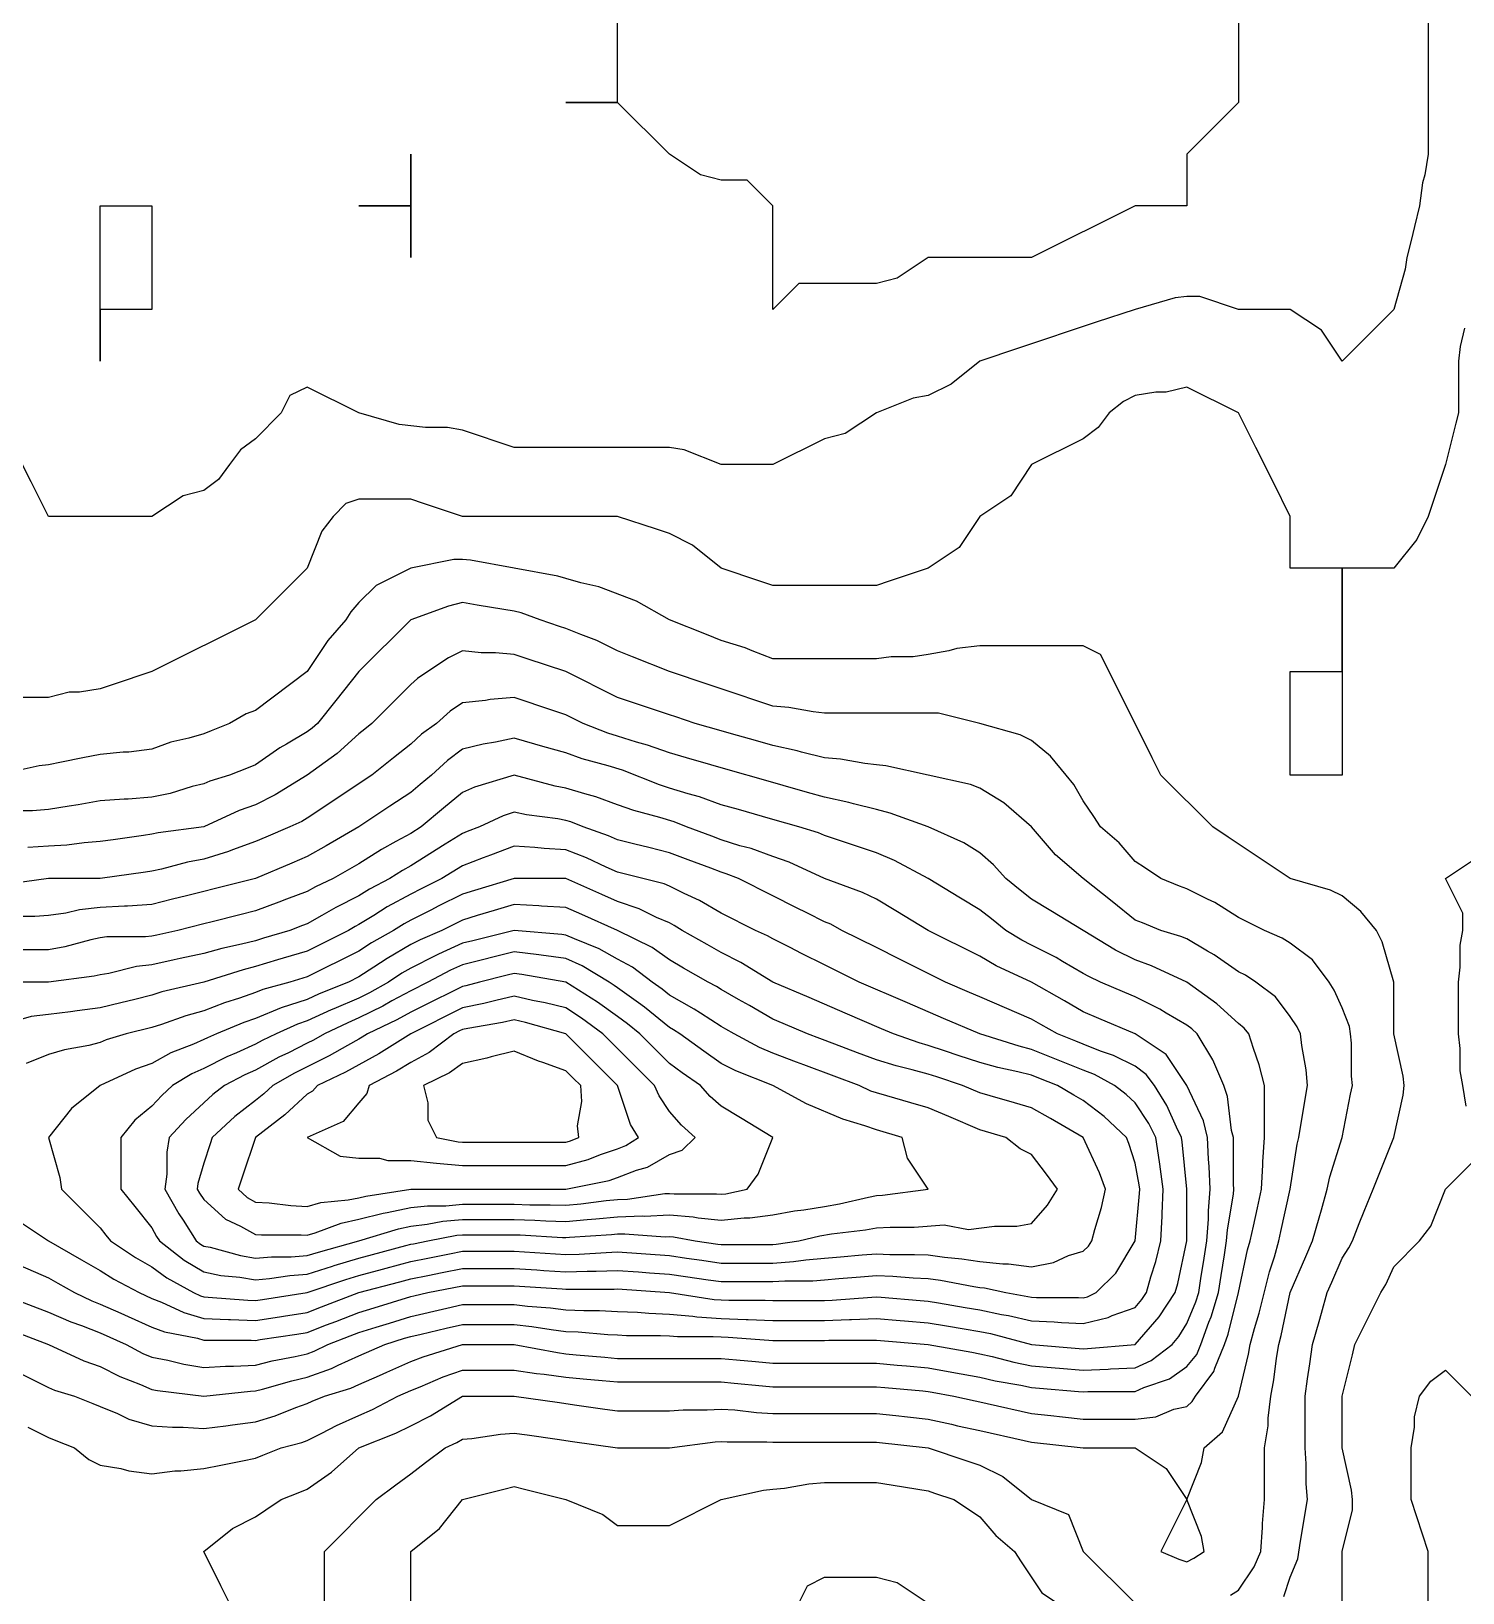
# Model space of a CAD drawing. Header units: inches. Extents: x 794995 to 811195, y 2485918 to 2508058.
# Drawn here: x 801855 to 802685, y 2499424 to 2500330 of the extents above; entities that cross this region are included whole.
import ezdxf

# ---------------------------------------------------------------- set-up
doc = ezdxf.new("R2010")
doc.units = ezdxf.units.IN
doc.header["$MEASUREMENT"] = 0
doc.layers.add('contour', color=7, linetype='Continuous')

msp = doc.modelspace()

# ---------------------------------------------------------------- linework, layer by layer
at = {"layer": 'contour'}
for points in [[(802665.16, 2500348.36), (802665.16, 2500258.36), (802663.16, 2500246.36), (802661.83, 2500241.7), (802660.16, 2500228.36), (802657.16, 2500216.36), (802655.16, 2500208.36), (802652.66, 2500198.36), (802651.83, 2500191.69), (802645.16, 2500168.36), (802615.16, 2500138.36), (802603.16, 2500156.36), (802585.16, 2500168.36), (802555.16, 2500168.36), (802532.66, 2500175.86), (802525.16, 2500175.86), (802518.49, 2500175.03), (802495.16, 2500168.36), (802472.66, 2500160.86), (802465.16, 2500158.36), (802435.16, 2500148.36), (802427.66, 2500145.86), (802405.16, 2500138.36), (802388.49, 2500125.03), (802375.16, 2500118.36), (802366.59, 2500116.93), (802345.16, 2500108.36), (802327.16, 2500096.36), (802315.16, 2500093.36), (802285.16, 2500078.36), (802255.16, 2500078.36), (802233.73, 2500086.93), (802225.16, 2500088.36), (802135.16, 2500088.36), (802105.16, 2500098.36), (802096.59, 2500099.79), (802083.73, 2500099.79), (802068.49, 2500101.69), (802045.16, 2500108.36), (802015.16, 2500123.36), (802005.16, 2500118.36), (802000.16, 2500108.36), (801985.16, 2500093.36), (801976.59, 2500086.93), (801970.16, 2500078.36), (801963.73, 2500069.79), (801955.16, 2500063.36), (801943.16, 2500060.36), (801925.16, 2500048.36), (801865.16, 2500048.36), (801855.16, 2500068.36), (801845.16, 2500088.36)], [(802555.16, 2500348.36), (802555.16, 2500288.36), (802525.16, 2500258.36), (802525.16, 2500228.36), (802495.16, 2500228.36), (802435.16, 2500198.36), (802375.16, 2500198.36), (802357.16, 2500186.36), (802345.16, 2500183.36), (802300.16, 2500183.36), (802285.16, 2500168.36), (802285.16, 2500228.36), (802270.16, 2500243.36), (802255.16, 2500243.36), (802243.16, 2500246.36), (802225.16, 2500258.36), (802195.16, 2500288.36), (802165.16, 2500288.36), (802195.16, 2500288.36), (802195.16, 2500348.36)], [(802686.07, 2500157.45), (802683.73, 2500146.93), (802682.66, 2500138.36), (802682.66, 2500108.36), (802681.16, 2500102.36), (802675.16, 2500078.36), (802667.66, 2500055.86), (802665.16, 2500048.36), (802658.49, 2500035.03), (802645.16, 2500018.36), (802615.16, 2500018.36), (802615.16, 2499988.36), (802615.16, 2499898.36), (802585.16, 2499898.36), (802585.16, 2499958.36), (802615.16, 2499958.36), (802615.16, 2500018.36), (802585.16, 2500018.36), (802585.16, 2500048.36), (802575.16, 2500068.36), (802565.16, 2500088.36), (802555.16, 2500108.36), (802525.16, 2500123.36), (802513.16, 2500120.36), (802507.16, 2500120.36), (802495.16, 2500118.36), (802488.49, 2500115.03), (802480.16, 2500108.36), (802473.73, 2500099.79), (802465.16, 2500093.36), (802435.16, 2500078.36), (802423.16, 2500060.36), (802405.16, 2500048.36), (802393.16, 2500030.36), (802375.16, 2500018.36), (802352.66, 2500010.86), (802345.16, 2500008.36), (802285.16, 2500008.36), (802277.66, 2500010.86), (802255.16, 2500018.36), (802238.49, 2500031.7), (802225.16, 2500038.36), (802217.66, 2500040.86), (802195.16, 2500048.36), (802105.16, 2500048.36), (802082.66, 2500055.86), (802075.16, 2500058.36), (802045.16, 2500058.36), (802037.66, 2500055.86), (802030.16, 2500048.36), (802023.73, 2500039.79), (802015.16, 2500018.36), (801985.16, 2499988.36), (801925.16, 2499958.36), (801902.66, 2499950.86), (801895.16, 2499948.36), (801883.16, 2499946.36), (801877.16, 2499946.36), (801865.16, 2499943.36), (801805.16, 2499943.36)], [(802581.41, 2499422.11), (802585.16, 2499433.36), (802589.45, 2499444.08), (802591.16, 2499454.36), (802595.16, 2499478.36), (802594.39, 2499487.59), (802594.39, 2499499.13), (802593.73, 2499508.36), (802593.73, 2499538.36), (802595.16, 2499548.36), (802596.41, 2499557.11), (802598.02, 2499568.36), (802601.83, 2499581.7), (802603.16, 2499586.36), (802606.59, 2499598.36), (802609.16, 2499604.36), (802615.16, 2499618.36), (802619.16, 2499624.36), (802621.16, 2499628.36), (802625.16, 2499638.36), (802628.02, 2499645.5), (802633.16, 2499658.36), (802636.59, 2499666.93), (802645.16, 2499688.36), (802650.61, 2499712.91), (802651.16, 2499718.36), (802650.61, 2499723.82), (802645.16, 2499748.36), (802645.16, 2499778.36), (802638.49, 2499801.69), (802635.16, 2499808.36), (802626.07, 2499819.27), (802615.16, 2499828.36), (802608.49, 2499831.69), (802585.16, 2499838.36), (802567.16, 2499850.36), (802549.16, 2499862.36), (802540.16, 2499868.36), (802510.16, 2499898.36), (802505.16, 2499908.36), (802485.16, 2499948.36), (802475.16, 2499968.36), (802465.16, 2499973.36), (802405.16, 2499973.36), (802391.83, 2499971.7), (802387.16, 2499970.36), (802375.16, 2499968.36), (802366.59, 2499966.93), (802353.73, 2499966.93), (802345.16, 2499965.86), (802285.16, 2499965.86), (802273.16, 2499970.36), (802269.01, 2499972.21), (802255.16, 2499976.36), (802246.59, 2499979.79), (802225.16, 2499988.36), (802206.07, 2499999.27), (802184.25, 2500007.45), (802173.73, 2500009.79), (802165.16, 2500012.36), (802160.54, 2500013.75), (802109.77, 2500022.98), (802105.16, 2500023.36), (802100.16, 2500023.36), (802075.16, 2500018.36), (802055.16, 2500008.36), (802045.16, 2499998.36), (802040.54, 2499992.98), (802037.66, 2499988.36), (802027.16, 2499976.36), (802015.16, 2499958.36), (801985.16, 2499935.86), (801979.7, 2499933.82), (801970.16, 2499928.36), (801959.45, 2499924.08), (801955.16, 2499922.36), (801946.59, 2499919.79), (801936.07, 2499917.45), (801925.16, 2499913.36), (801911.83, 2499911.7), (801908.49, 2499911.7), (801895.16, 2499910.36), (801885.16, 2499908.36), (801872.66, 2499905.86), (801865.16, 2499904.36), (801859.7, 2499903.82), (801835.16, 2499898.36)], [(802550.54, 2499422.98), (802555.16, 2499425.86), (802564.16, 2499439.36), (802568.02, 2499448.36), (802569.01, 2499462.21), (802569.01, 2499464.51), (802570.16, 2499478.36), (802570.16, 2499508.36), (802572.3, 2499521.22), (802572.3, 2499525.5), (802573.91, 2499538.36), (802575.69, 2499547.84), (802577.16, 2499560.36), (802578.49, 2499568.36), (802579.94, 2499573.58), (802585.16, 2499598.36), (802594.16, 2499619.36), (802598.02, 2499628.36), (802601.83, 2499641.7), (802603.16, 2499646.36), (802606.59, 2499658.36), (802608.1, 2499665.42), (802615.16, 2499688.36), (802620.16, 2499713.36), (802621.16, 2499718.36), (802620.61, 2499723.82), (802620.61, 2499742.91), (802620.16, 2499748.36), (802619.45, 2499752.65), (802615.16, 2499763.36), (802610.54, 2499773.75), (802607.66, 2499778.36), (802598.02, 2499791.22), (802585.16, 2499800.86), (802580.54, 2499803.75), (802570.16, 2499808.36), (802555.16, 2499815.86), (802541.31, 2499824.51), (802537.16, 2499826.36), (802525.16, 2499832.36), (802520.87, 2499834.08), (802510.16, 2499838.36), (802501.16, 2499844.36), (802495.16, 2499848.36), (802485.93, 2499859.13), (802475.16, 2499868.36), (802471.16, 2499874.36), (802465.16, 2499883.36), (802459.7, 2499892.91), (802455.16, 2499898.36), (802446.07, 2499909.27), (802435.16, 2499918.36), (802428.49, 2499921.69), (802405.16, 2499928.36), (802381.16, 2499934.36), (802315.16, 2499934.36), (802308.49, 2499935.03), (802294.39, 2499937.59), (802285.16, 2499938.36), (802255.16, 2499948.36), (802247.66, 2499950.86), (802225.16, 2499958.36), (802203.73, 2499966.93), (802195.16, 2499970.36), (802183.16, 2499976.36), (802173.73, 2499979.79), (802165.16, 2499983.36), (802161.41, 2499984.61), (802150.16, 2499988.36), (802139.16, 2499992.36), (802135.16, 2499993.36), (802129.16, 2499994.36), (802113.73, 2499996.93), (802105.16, 2499998.36), (802097.16, 2499996.36), (802075.16, 2499988.36), (802045.16, 2499958.36), (802031.83, 2499941.7), (802021.16, 2499928.36), (802018.02, 2499925.5), (802015.16, 2499923.36), (802003.16, 2499916.36), (801999.28, 2499914.24), (801985.16, 2499904.36), (801980.87, 2499902.65), (801970.16, 2499898.36), (801958.69, 2499894.83), (801955.16, 2499893.36), (801948.49, 2499891.69), (801935.75, 2499887.77), (801925.16, 2499885.5), (801911.31, 2499884.51), (801909.01, 2499884.51), (801895.16, 2499883.36), (801882.3, 2499881.22), (801877.16, 2499880.36), (801865.16, 2499878.36), (801855.93, 2499877.59), (801844.39, 2499877.59)], [(801970.16, 2499418.36), (801965.16, 2499428.36), (801955.16, 2499448.36), (801971.83, 2499461.7), (801985.16, 2499468.36), (801991.16, 2499472.36), (802000.16, 2499478.36), (802010.87, 2499482.65), (802015.16, 2499484.36), (802029.28, 2499494.24), (802045.16, 2499508.36), (802066.59, 2499516.93), (802075.16, 2499521.22), (802086.59, 2499526.93), (802105.16, 2499538.36), (802135.16, 2499538.36), (802161.41, 2499534.61), (802170.16, 2499533.36), (802187.66, 2499530.86), (802195.16, 2499529.79), (802225.16, 2499529.79), (802233.16, 2499530.36), (802247.16, 2499530.36), (802255.16, 2499530.86), (802263.16, 2499530.36), (802275.69, 2499528.89), (802285.16, 2499528.36), (802345.16, 2499528.36), (802356.41, 2499527.11), (802363.16, 2499526.36), (802375.16, 2499525.03), (802388.79, 2499522), (802392.3, 2499521.22), (802405.16, 2499518.36), (802430.87, 2499512.65), (802435.16, 2499511.69), (802465.16, 2499508.36), (802495.16, 2499508.36), (802513.16, 2499496.36), (802525.16, 2499478.36), (802533.73, 2499499.79), (802535.16, 2499508.36), (802545.93, 2499517.59), (802555.16, 2499538.36), (802560.87, 2499562.65), (802561.83, 2499568.36), (802564.39, 2499577.59), (802567.16, 2499586.36), (802573.16, 2499610.36), (802575.93, 2499619.13), (802578.49, 2499628.36), (802579.7, 2499633.82), (802585.16, 2499658.36), (802589.16, 2499684.36), (802590.16, 2499688.36), (802591.16, 2499694.36), (802595.16, 2499718.36), (802594.39, 2499727.59), (802591.83, 2499741.69), (802591.16, 2499748.36), (802589.16, 2499752.36), (802585.16, 2499758.36), (802576.59, 2499769.79), (802565.16, 2499778.36), (802559.16, 2499782.36), (802555.16, 2499784.36), (802541.04, 2499794.24), (802537.16, 2499796.36), (802525.16, 2499803.36), (802521.63, 2499804.83), (802510.16, 2499808.36), (802499.45, 2499812.65), (802495.16, 2499814.36), (802481.83, 2499825.03), (802465.16, 2499838.36), (802449.01, 2499852.21), (802435.16, 2499868.36), (802419.01, 2499882.21), (802405.16, 2499890.86), (802399.7, 2499892.91), (802350.61, 2499903.82), (802345.16, 2499904.36), (802338.49, 2499905.03), (802324.39, 2499907.59), (802315.16, 2499908.36), (802301.83, 2499911.7), (802299.28, 2499912.48), (802285.16, 2499915.5), (802275.16, 2499918.36), (802261.16, 2499922.36), (802255.16, 2499924.08), (802240.16, 2499928.36), (802228.91, 2499932.11), (802225.16, 2499933.36), (802217.66, 2499935.86), (802195.16, 2499943.36), (802165.16, 2499958.36), (802142.66, 2499965.86), (802135.16, 2499968.36), (802124.25, 2499969.27), (802116.07, 2499969.27), (802105.16, 2499970.36), (802097.16, 2499966.36), (802085.16, 2499958.36), (802079.16, 2499954.36), (802075.16, 2499950.86), (802052.66, 2499928.36), (802048.49, 2499925.03), (802045.16, 2499922.36), (802032.53, 2499910.99), (802015.16, 2499898.36), (801996.59, 2499886.93), (801985.16, 2499881.22), (801975.69, 2499877.84), (801955.16, 2499868.36), (801928.69, 2499864.83), (801925.16, 2499864.08), (801920.16, 2499863.36), (801902.66, 2499860.86), (801895.16, 2499859.79), (801885.93, 2499859.13), (801875.75, 2499857.77), (801865.16, 2499857.11), (801853.16, 2499856.36)], [(801853.16, 2499520.36), (801865.16, 2499514.36), (801869.45, 2499512.65), (801880.16, 2499508.36), (801888.49, 2499501.69), (801895.16, 2499498.36), (801907.16, 2499496.36), (801911.83, 2499495.03), (801925.16, 2499493.36), (801938.49, 2499495.03), (801941.83, 2499495.03), (801955.16, 2499496.36), (801965.16, 2499498.36), (801977.66, 2499500.86), (801985.16, 2499502.36), (801989.45, 2499504.08), (802000.16, 2499508.36), (802012, 2499511.52), (802015.16, 2499512.65), (802023.73, 2499516.93), (802032.12, 2499521.4), (802045.16, 2499527.11), (802052.98, 2499530.54), (802067.66, 2499538.36), (802075.16, 2499541.69), (802080.61, 2499543.82), (802094.05, 2499549.47), (802105.16, 2499553.36), (802135.16, 2499553.36), (802148.2, 2499551.4), (802152.53, 2499550.99), (802165.16, 2499549.27), (802175.16, 2499548.36), (802186.16, 2499547.36), (802195.16, 2499546.54), (802255.16, 2499546.54), (802262.66, 2499545.86), (802279.16, 2499544.36), (802285.16, 2499543.82), (802345.16, 2499543.82), (802350.16, 2499543.36), (802372.16, 2499541.36), (802375.16, 2499541.09), (802377.47, 2499540.67), (802390.16, 2499538.36), (802402.43, 2499535.63), (802405.16, 2499535.03), (802409.45, 2499534.08), (802435.16, 2499528.36), (802446.41, 2499527.11), (802453.16, 2499526.36), (802465.16, 2499525.03), (802495.16, 2499525.03), (802507.16, 2499526.36), (802517.66, 2499530.86), (802525.16, 2499532.36), (802528.32, 2499535.2), (802530.16, 2499538.36), (802540.87, 2499552.65), (802541.31, 2499554.51), (802546.98, 2499568.36), (802549.16, 2499574.36), (802555.16, 2499598.36), (802560.38, 2499623.14), (802561.83, 2499628.36), (802563.73, 2499636.93), (802566.07, 2499647.45), (802568.49, 2499658.36), (802569.28, 2499672.48), (802569.28, 2499674.24), (802570.16, 2499688.36), (802570.16, 2499718.36), (802567.16, 2499730.36), (802563.73, 2499739.79), (802561.16, 2499748.36), (802558.49, 2499751.69), (802555.16, 2499754.36), (802542.53, 2499765.73), (802525.16, 2499778.36), (802504.63, 2499787.84), (802495.16, 2499791.22), (802483.73, 2499796.93), (802465.16, 2499808.36), (802446.41, 2499819.61), (802435.16, 2499826.36), (802428.49, 2499831.69), (802420.16, 2499838.36), (802413.16, 2499846.36), (802405.16, 2499853.36), (802395.93, 2499859.13), (802375.16, 2499868.36), (802353.16, 2499876.36), (802345.16, 2499878.36), (802331.83, 2499881.7), (802329.28, 2499882.48), (802315.16, 2499885.5), (802305.16, 2499888.36), (802291.16, 2499892.36), (802285.16, 2499894.08), (802255.16, 2499902.65), (802249.16, 2499904.36), (802235.16, 2499908.36), (802225.16, 2499911.22), (802212.53, 2499915.73), (802206.07, 2499917.45), (802195.16, 2499920.86), (802189.44, 2499922.65), (802175.16, 2499928.36), (802165.16, 2499933.36), (802157.66, 2499935.86), (802135.16, 2499943.36), (802121.31, 2499942.21), (802118.49, 2499941.7), (802105.16, 2499940.36), (802098.1, 2499935.42), (802090.16, 2499928.36), (802081.47, 2499922.05), (802075.16, 2499916.36), (802065.16, 2499908.36), (802052.66, 2499898.36), (802048.16, 2499895.36), (802045.16, 2499893.36), (802015.16, 2499873.36), (802012, 2499871.52), (802005.16, 2499868.36), (801991.16, 2499862.36), (801985.16, 2499859.79), (801971.83, 2499855.03), (801969.44, 2499854.08), (801955.16, 2499849.61), (801945.69, 2499847.84), (801930.61, 2499843.82), (801925.16, 2499842.65), (801921.41, 2499842.11), (801895.16, 2499838.36), (801865.16, 2499838.36), (801838.69, 2499834.83)], [(801848.49, 2499551.7), (801855.16, 2499548.36), (801865.16, 2499543.36), (801868.69, 2499541.89), (801880.16, 2499538.36), (801890.87, 2499534.08), (801895.16, 2499532.36), (801905.16, 2499528.36), (801911.83, 2499525.03), (801925.16, 2499521.22), (801937.16, 2499520.36), (801943.16, 2499520.36), (801955.16, 2499519.61), (801968.02, 2499521.22), (801971.83, 2499521.7), (801985.16, 2499523.36), (801996.59, 2499526.93), (802008.49, 2499531.69), (802015.16, 2499534.08), (802018.02, 2499535.5), (802025.16, 2499538.36), (802040.54, 2499542.98), (802045.16, 2499545.03), (802057.16, 2499550.36), (802061.31, 2499552.21), (802075.16, 2499558.36), (802082.36, 2499561.16), (802105.16, 2499568.36), (802135.16, 2499568.36), (802160.36, 2499563.56), (802165.16, 2499562.91), (802171.16, 2499562.36), (802187.66, 2499560.86), (802195.16, 2499560.18), (802255.16, 2499560.18), (802264.16, 2499559.36), (802275.16, 2499558.36), (802285.16, 2499557.45), (802345.16, 2499557.45), (802357.16, 2499556.36), (802362.66, 2499555.86), (802375.16, 2499554.72), (802389.01, 2499552.21), (802405.16, 2499549.27), (802414.05, 2499547.25), (802428.84, 2499544.68), (802435.16, 2499543.36), (802439.77, 2499542.98), (802462.43, 2499541.09), (802465.16, 2499540.86), (802467.77, 2499540.97), (802492.55, 2499540.97), (802495.16, 2499541.09), (802500.16, 2499543.36), (802515.16, 2499548.36), (802525.16, 2499555.5), (802530.97, 2499562.56), (802533.34, 2499568.36), (802538.02, 2499581.22), (802539.28, 2499584.24), (802543.62, 2499598.36), (802545.16, 2499608.36), (802546.98, 2499620.18), (802548.24, 2499628.36), (802548.73, 2499634.79), (802552.16, 2499655.36), (802552.43, 2499658.36), (802552.3, 2499661.22), (802552.3, 2499685.5), (802552.16, 2499688.36), (802551.16, 2499692.36), (802548.84, 2499712.05), (802546.59, 2499718.36), (802540.16, 2499733.36), (802531.16, 2499748.36), (802528.02, 2499751.22), (802525.16, 2499753.36), (802513.16, 2499760.36), (802509.44, 2499762.65), (802495.16, 2499769.79), (802489.16, 2499772.36), (802475.16, 2499778.36), (802468.32, 2499781.52), (802465.16, 2499783.36), (802453.16, 2499790.36), (802449.44, 2499792.65), (802435.16, 2499799.79), (802429.44, 2499802.65), (802420.16, 2499808.36), (802411.83, 2499815.03), (802405.16, 2499820.36), (802393.91, 2499827.11), (802375.16, 2499838.36), (802355.75, 2499848.95), (802345.16, 2499853.36), (802322.66, 2499860.86), (802315.16, 2499863.36), (802311.63, 2499864.83), (802300.16, 2499868.36), (802285.16, 2499872.65), (802279.16, 2499874.36), (802265.16, 2499878.36), (802255.16, 2499881.22), (802242.53, 2499885.73), (802236.07, 2499887.45), (802225.16, 2499890.86), (802219.44, 2499892.65), (802198.02, 2499901.22), (802189.7, 2499903.82), (802174.63, 2499907.84), (802165.16, 2499911.22), (802151.83, 2499915.03), (802147.16, 2499916.36), (802135.16, 2499919.79), (802124.25, 2499917.45), (802117.16, 2499916.36), (802105.16, 2499913.36), (802096.59, 2499906.93), (802087.16, 2499898.36), (802080.61, 2499892.91), (802075.16, 2499888.36), (802063.16, 2499880.36), (802045.16, 2499868.36), (802026.07, 2499857.45), (802015.16, 2499851.22), (802006.16, 2499847.36), (801985.16, 2499838.36), (801961.16, 2499832.36), (801955.16, 2499830.86), (801945.16, 2499828.36), (801937.16, 2499826.36), (801925.16, 2499823.36), (801911.04, 2499822.48), (801909.28, 2499822.48), (801895.16, 2499821.7), (801883.16, 2499820.36), (801875.16, 2499818.36), (801865.16, 2499816.93), (801857.16, 2499816.36), (801843.16, 2499816.36)], [(801835.16, 2499579.61), (801865.16, 2499568.36), (801885.69, 2499558.89), (801895.16, 2499555.5), (801906.59, 2499549.79), (801918.49, 2499545.03), (801925.16, 2499542.11), (801928.32, 2499541.52), (801955.16, 2499538.36), (801982.3, 2499541.22), (801985.16, 2499541.36), (801989.16, 2499542.36), (802006.27, 2499547.25), (802015.16, 2499549.27), (802029.16, 2499554.36), (802033.16, 2499556.36), (802045.16, 2499561.69), (802060.16, 2499568.36), (802071.63, 2499571.89), (802075.16, 2499572.98), (802081.16, 2499574.36), (802095.78, 2499577.74), (802105.16, 2499579.9), (802135.16, 2499579.9), (802145.5, 2499578.71), (802156.59, 2499576.93), (802165.16, 2499575.86), (802172.36, 2499575.56), (802189.44, 2499574.08), (802195.16, 2499573.82), (802200.38, 2499573.58), (802219.94, 2499573.58), (802225.16, 2499573.36), (802229.77, 2499572.98), (802250.54, 2499572.98), (802255.16, 2499572.65), (802259.3, 2499572.5), (802282.76, 2499570.76), (802285.16, 2499570.67), (802315.16, 2499570.67), (802317.56, 2499570.76), (802342.76, 2499570.76), (802345.16, 2499570.86), (802375.16, 2499568.36), (802400.54, 2499563.75), (802405.16, 2499562.91), (802412.22, 2499561.3), (802424.81, 2499558.02), (802435.16, 2499555.86), (802448.79, 2499554.72), (802451.31, 2499554.51), (802465.16, 2499553.36), (802479.56, 2499553.96), (802480.87, 2499554.08), (802495.16, 2499554.72), (802504.53, 2499558.99), (802516.59, 2499568.36), (802520.54, 2499572.98), (802525.16, 2499580.36), (802530.45, 2499593.07), (802532.08, 2499598.36), (802533.34, 2499606.54), (802535.16, 2499618.36), (802536.7, 2499628.36), (802537.66, 2499640.86), (802537.66, 2499645.86), (802538.79, 2499658.36), (802538.2, 2499671.4), (802537.79, 2499675.73), (802537.16, 2499688.36), (802534.76, 2499697.96), (802525.16, 2499718.36), (802513.16, 2499736.36), (802495.16, 2499748.36), (802474.16, 2499757.36), (802465.16, 2499761.22), (802454.25, 2499767.45), (802435.16, 2499778.36), (802414.63, 2499787.84), (802405.16, 2499793.36), (802375.16, 2499808.36), (802356.41, 2499819.61), (802345.16, 2499826.36), (802337.16, 2499830.36), (802315.16, 2499838.36), (802294.63, 2499847.84), (802285.16, 2499851.22), (802272.53, 2499855.73), (802266.07, 2499857.45), (802255.16, 2499860.86), (802249.7, 2499862.91), (802235.16, 2499868.36), (802228.02, 2499871.22), (802219.7, 2499873.82), (802204.63, 2499877.84), (802195.16, 2499881.22), (802182.53, 2499885.73), (802176.07, 2499887.45), (802165.16, 2499890.86), (802158.84, 2499892.05), (802135.16, 2499898.36), (802112.22, 2499891.3), (802105.16, 2499888.36), (802094.25, 2499879.27), (802081.16, 2499868.36), (802075.16, 2499864.61), (802066.59, 2499859.79), (802058.2, 2499855.32), (802045.16, 2499846.93), (802039.7, 2499843.82), (802030.16, 2499838.36), (802019.96, 2499833.56), (802015.16, 2499830.86), (802003.16, 2499826.36), (801998.79, 2499824.72), (801985.16, 2499819.61), (801976.16, 2499817.36), (801960.16, 2499813.36), (801955.16, 2499812.11), (801940.16, 2499808.36), (801927.89, 2499805.63), (801925.16, 2499805.03), (801921.41, 2499804.61), (801898.91, 2499804.61), (801895.16, 2499804.08), (801889.7, 2499802.91), (801874.63, 2499798.89), (801865.16, 2499797.11), (801805.16, 2499797.11)], [(801835.16, 2499598.36), (801865.16, 2499587.11), (801878.2, 2499581.4), (801884.25, 2499579.27), (801895.16, 2499575.03), (801910.16, 2499568.36), (801919.94, 2499563.14), (801925.16, 2499560.86), (801934.39, 2499559.13), (801943.73, 2499556.93), (801955.16, 2499555.03), (801967.79, 2499555.73), (801972.53, 2499555.73), (801985.16, 2499556.36), (801994.76, 2499558.76), (802008.1, 2499561.3), (802015.16, 2499562.91), (802019.16, 2499564.36), (802027.16, 2499568.36), (802040.16, 2499573.36), (802045.16, 2499575.28), (802055.16, 2499578.36), (802062.81, 2499580.71), (802075.16, 2499584.51), (802096.16, 2499589.36), (802105.16, 2499591.44), (802135.16, 2499591.44), (802142.98, 2499590.54), (802156.27, 2499589.47), (802165.16, 2499588.36), (802175.59, 2499587.93), (802184.72, 2499587.93), (802195.16, 2499587.45), (802206.59, 2499586.93), (802213.16, 2499586.36), (802225.16, 2499585.86), (802238.79, 2499584.72), (802241.16, 2499584.36), (802255.16, 2499583.36), (802269.64, 2499582.84), (802270.76, 2499582.76), (802285.16, 2499582.21), (802315.16, 2499582.21), (802329.56, 2499582.76), (802330.76, 2499582.76), (802345.16, 2499583.36), (802359.01, 2499582.21), (802361.52, 2499582), (802375.16, 2499580.86), (802385.87, 2499579.08), (802396.16, 2499577.36), (802405.16, 2499575.86), (802411.37, 2499574.57), (802435.16, 2499568.36), (802465.16, 2499565.86), (802467.56, 2499565.96), (802495.16, 2499568.36), (802509.16, 2499584.36), (802518.49, 2499598.36), (802519.94, 2499603.58), (802525.16, 2499628.36), (802525.16, 2499658.36), (802522.55, 2499685.75), (802522.16, 2499688.36), (802519.16, 2499694.36), (802513.62, 2499706.82), (802506.41, 2499718.36), (802501.59, 2499724.79), (802495.16, 2499729.61), (802482.66, 2499735.86), (802475.16, 2499738.36), (802465.16, 2499742.36), (802460.87, 2499744.08), (802450.16, 2499748.36), (802440.61, 2499753.82), (802435.16, 2499756.93), (802405.16, 2499769.79), (802399.16, 2499772.36), (802385.16, 2499778.36), (802375.16, 2499783.36), (802365.16, 2499788.36), (802358.49, 2499791.7), (802345.16, 2499798.36), (802325.16, 2499808.36), (802318.69, 2499811.89), (802315.16, 2499813.36), (802305.16, 2499818.36), (802298.49, 2499821.7), (802285.16, 2499828.36), (802265.16, 2499838.36), (802258.02, 2499841.22), (802255.16, 2499842.11), (802249.16, 2499844.36), (802236.07, 2499849.27), (802225.16, 2499853.36), (802213.16, 2499856.36), (802205.16, 2499858.36), (802195.16, 2499860.86), (802189.94, 2499863.14), (802175.16, 2499868.36), (802168.02, 2499871.22), (802165.16, 2499872.11), (802160.54, 2499872.98), (802142.22, 2499875.42), (802135.16, 2499876.93), (802128.84, 2499874.68), (802115.16, 2499868.36), (802107.89, 2499865.63), (802105.16, 2499864.61), (802095.16, 2499858.36), (802075.16, 2499845.86), (802070.36, 2499843.16), (802063.16, 2499838.36), (802051.37, 2499832.15), (802045.16, 2499828.36), (802031.83, 2499821.7), (802023.73, 2499816.93), (802015.16, 2499812.11), (802012.43, 2499811.09), (802005.16, 2499808.36), (801989.77, 2499803.75), (801985.16, 2499802.36), (801977.16, 2499800.36), (801965.59, 2499797.93), (801955.16, 2499795.03), (801941.52, 2499792), (801938.02, 2499791.22), (801925.16, 2499788.36), (801916.16, 2499787.36), (801900.16, 2499783.36), (801895.16, 2499782.65), (801891.63, 2499781.89), (801865.16, 2499778.36), (801805.16, 2499778.36)], [(801835.16, 2499619.79), (801865.16, 2499606.93), (801870.61, 2499603.82), (801880.16, 2499598.36), (801890.36, 2499593.56), (801895.16, 2499591.69), (801907.16, 2499586.36), (801911.31, 2499584.51), (801925.16, 2499578.36), (801932.36, 2499575.56), (801951.63, 2499571.89), (801955.16, 2499570.86), (801957.56, 2499570.76), (801982.76, 2499570.76), (801985.16, 2499570.67), (801987.89, 2499571.09), (802009.16, 2499574.36), (802015.16, 2499575.28), (802026.41, 2499579.61), (802031.83, 2499581.7), (802045.16, 2499586.82), (802053.98, 2499589.54), (802075.16, 2499596.05), (802077.03, 2499596.49), (802085.16, 2499598.36), (802105.16, 2499602.36), (802135.16, 2499602.36), (802163.02, 2499600.5), (802165.16, 2499600.36), (802167.23, 2499600.43), (802193.09, 2499600.43), (802195.16, 2499600.5), (802225.16, 2499598.36), (802251.16, 2499594.36), (802255.16, 2499594.08), (802259.6, 2499593.92), (802280.71, 2499593.92), (802285.16, 2499593.75), (802315.16, 2499593.75), (802319.6, 2499593.92), (802342.55, 2499595.75), (802345.16, 2499595.86), (802347.89, 2499595.63), (802370.54, 2499593.75), (802375.16, 2499593.36), (802381.16, 2499592.36), (802396.59, 2499589.79), (802405.16, 2499588.36), (802417.79, 2499585.73), (802421.83, 2499585.03), (802435.16, 2499582), (802448.2, 2499581.4), (802452.53, 2499580.99), (802465.16, 2499580.36), (802479.56, 2499583.96), (802481.83, 2499585.03), (802495.16, 2499589.79), (802499.16, 2499594.36), (802501.83, 2499598.36), (802504.39, 2499607.59), (802507.16, 2499616.36), (802510.16, 2499628.36), (802510.87, 2499642.65), (802510.87, 2499644.08), (802511.52, 2499658.36), (802509.56, 2499672.76), (802509.28, 2499674.24), (802507.16, 2499688.36), (802503.16, 2499696.36), (802495.16, 2499708.36), (802489.94, 2499713.14), (802483.16, 2499718.36), (802471.59, 2499724.79), (802465.16, 2499727.36), (802435.16, 2499739.36), (802427.96, 2499741.16), (802405.16, 2499748.36), (802384.16, 2499757.36), (802363.16, 2499766.36), (802335.16, 2499778.36), (802315.16, 2499788.36), (802301.83, 2499795.03), (802295.16, 2499798.36), (802285.16, 2499803.36), (802282, 2499805.2), (802275.16, 2499808.36), (802255.16, 2499818.36), (802242.53, 2499825.73), (802233.73, 2499829.79), (802225.16, 2499834.08), (802222.16, 2499835.36), (802195.16, 2499842.11), (802188.49, 2499845.03), (802177.16, 2499850.36), (802165.16, 2499855.03), (802152.53, 2499855.73), (802147.16, 2499856.36), (802135.16, 2499857.11), (802121.52, 2499852), (802117.16, 2499850.36), (802105.16, 2499845.86), (802093.16, 2499838.36), (802081.16, 2499832.36), (802075.16, 2499829.36), (802061.61, 2499821.91), (802053.73, 2499816.93), (802045.16, 2499811.69), (802042.94, 2499810.58), (802039.16, 2499808.36), (802015.16, 2499796.36), (802001.31, 2499792.21), (801998.02, 2499791.22), (801985.16, 2499787.36), (801977.96, 2499785.56), (801955.16, 2499778.36), (801930.87, 2499772.65), (801925.16, 2499770.86), (801915.16, 2499768.36), (801907.16, 2499766.36), (801895.16, 2499763.36), (801881.83, 2499761.7), (801878.02, 2499761.22), (801865.16, 2499759.61), (801855.16, 2499758.36), (801841.16, 2499754.36)], [(802687.16, 2499706.36), (802685.16, 2499718.36), (802683.73, 2499726.93), (802683.73, 2499739.79), (802682.66, 2499748.36), (802682.66, 2499778.36), (802683.73, 2499786.93), (802683.73, 2499799.79), (802685.16, 2499808.36), (802685.16, 2499818.36), (802675.16, 2499838.36), (802693.16, 2499850.36)], [(801847.16, 2499640.36), (801865.16, 2499628.36), (801884.25, 2499617.45), (801895.16, 2499611.22), (801902.98, 2499606.19), (801917.66, 2499598.36), (801925.16, 2499595.03), (801930.61, 2499592.91), (801943.55, 2499586.75), (801955.16, 2499583.36), (801969.56, 2499582.76), (801970.76, 2499582.76), (801985.16, 2499582.21), (801999.16, 2499584.36), (802001.52, 2499584.72), (802015.16, 2499586.82), (802023.49, 2499590.03), (802045.16, 2499598.36), (802068.84, 2499604.68), (802075.16, 2499606.36), (802085.16, 2499608.36), (802093.49, 2499610.03), (802105.16, 2499612.36), (802135.16, 2499612.36), (802148.28, 2499611.49), (802152.3, 2499611.22), (802165.16, 2499610.36), (802177.57, 2499610.77), (802182.74, 2499610.77), (802195.16, 2499611.22), (802207.16, 2499610.36), (802213.62, 2499609.9), (802225.16, 2499609.08), (802234.53, 2499607.74), (802247.66, 2499605.86), (802255.16, 2499604.79), (802285.16, 2499604.79), (802292.08, 2499605.28), (802308.24, 2499605.28), (802315.16, 2499605.86), (802323.34, 2499606.54), (802335.93, 2499607.59), (802345.16, 2499608.36), (802354.76, 2499607.96), (802366.59, 2499606.93), (802375.16, 2499606.54), (802382.36, 2499605.56), (802401.63, 2499601.89), (802405.16, 2499601.36), (802407.89, 2499601.09), (802420.16, 2499598.36), (802432.94, 2499596.14), (802435.16, 2499595.63), (802438.02, 2499595.5), (802462.3, 2499595.5), (802465.16, 2499595.36), (802467.56, 2499595.96), (802472.66, 2499598.36), (802483.91, 2499609.61), (802495.16, 2499628.36), (802497.77, 2499655.75), (802497.89, 2499658.36), (802497.56, 2499660.76), (802495.16, 2499673.36), (802491.63, 2499684.83), (802490.16, 2499688.36), (802477.16, 2499700.36), (802465.16, 2499709.79), (802459.7, 2499712.91), (802450.16, 2499718.36), (802439.45, 2499722.65), (802435.16, 2499724.36), (802427.16, 2499726.36), (802415.59, 2499728.8), (802405.16, 2499731.7), (802392.66, 2499735.86), (802385.16, 2499738.36), (802375.16, 2499741.69), (802369.94, 2499743.14), (802355.16, 2499748.36), (802348.16, 2499751.36), (802327.16, 2499760.36), (802306.16, 2499769.36), (802285.16, 2499778.36), (802266.59, 2499789.79), (802255.16, 2499795.5), (802246.98, 2499800.18), (802232.66, 2499808.36), (802228.02, 2499811.22), (802225.16, 2499812.65), (802217.66, 2499815.86), (802207.66, 2499820.86), (802195.16, 2499825.03), (802185.93, 2499829.13), (802165.16, 2499838.36), (802135.16, 2499838.36), (802112.08, 2499831.44), (802105.16, 2499829.36), (802091.16, 2499822.36), (802087.16, 2499820.36), (802075.16, 2499814.36), (802071.29, 2499812.23), (802065.16, 2499808.36), (802052.43, 2499801.09), (802045.16, 2499796.36), (802015.16, 2499781.36), (802005.16, 2499778.36), (801989.45, 2499774.08), (801985.16, 2499772.36), (801975.93, 2499769.13), (801967.16, 2499766.36), (801955.16, 2499761.7), (801944.72, 2499758.8), (801930.61, 2499753.82), (801925.16, 2499752.11), (801910.16, 2499748.36), (801898.69, 2499744.83), (801895.16, 2499743.36), (801888.49, 2499741.69), (801874.39, 2499739.13), (801865.16, 2499736.36), (801852.3, 2499731.22)], [(802615.16, 2499418.36), (802615.16, 2499448.36), (802621.16, 2499472.36), (802621.16, 2499478.36), (802620.61, 2499483.82), (802615.16, 2499508.36), (802615.16, 2499538.36), (802621.16, 2499562.36), (802622.66, 2499568.36), (802637.66, 2499598.36), (802640.54, 2499602.98), (802645.16, 2499613.36), (802660.16, 2499628.36), (802666.59, 2499636.93), (802675.16, 2499658.36), (802690.16, 2499673.36)], [(802665.16, 2499418.36), (802665.16, 2499448.36), (802655.16, 2499478.36), (802655.16, 2499508.36), (802657.16, 2499520.36), (802657.16, 2499526.36), (802660.16, 2499538.36), (802666.59, 2499546.93), (802675.16, 2499553.36), (802697.66, 2499530.86)], [(802025.16, 2499418.36), (802025.16, 2499448.36), (802035.16, 2499458.36), (802045.16, 2499468.36), (802050.16, 2499473.36), (802055.16, 2499478.36), (802066.59, 2499486.93), (802075.16, 2499493.36), (802083.73, 2499499.79), (802095.16, 2499508.36), (802102, 2499511.52), (802105.16, 2499513.36), (802110.61, 2499513.82), (802127.16, 2499516.36), (802135.16, 2499516.93), (802142.66, 2499515.86), (802160.16, 2499513.36), (802168.91, 2499512.11), (802195.16, 2499508.36), (802225.16, 2499508.36), (802251.63, 2499511.89), (802255.16, 2499512.11), (802258.69, 2499511.89), (802281.63, 2499511.89), (802285.16, 2499511.69), (802345.16, 2499511.69), (802375.16, 2499508.36), (802397.66, 2499500.86), (802405.16, 2499498.36), (802418.49, 2499491.7), (802435.16, 2499478.36), (802456.59, 2499469.79), (802465.16, 2499448.36), (802495.16, 2499418.36)], [(802075.16, 2499418.36), (802075.16, 2499448.36), (802091.83, 2499461.7), (802105.16, 2499478.36), (802129.16, 2499484.36), (802135.16, 2499485.86), (802141.16, 2499484.36), (802165.16, 2499478.36), (802186.59, 2499469.79), (802195.16, 2499463.36), (802225.16, 2499463.36), (802255.16, 2499478.36), (802279.7, 2499483.82), (802285.16, 2499484.36), (802291.83, 2499485.03), (802305.93, 2499487.59), (802315.16, 2499488.36), (802345.16, 2499488.36), (802353.73, 2499486.93), (802369.16, 2499484.36), (802375.16, 2499483.36), (802378.91, 2499482.11), (802390.16, 2499478.36), (802399.16, 2499472.36), (802405.16, 2499468.36), (802414.39, 2499457.59), (802425.16, 2499448.36), (802429.16, 2499442.36), (802441.16, 2499424.36), (802450.16, 2499418.36)], [(802300.16, 2499418.36), (802305.16, 2499428.36), (802315.16, 2499433.36), (802345.16, 2499433.36), (802357.16, 2499430.36), (802375.16, 2499418.36)]]:
    msp.add_lwpolyline(points, dxfattribs=at)
for points in [[(802075.16, 2500198.36), (802075.16, 2500228.36), (802045.16, 2500228.36), (802075.16, 2500228.36), (802075.16, 2500258.36)], [(801895.16, 2500138.36), (801895.16, 2500228.36), (801925.16, 2500228.36), (801925.16, 2500168.36), (801895.16, 2500168.36)], [(801985.16, 2499593.75), (801989.16, 2499594.36), (802015.16, 2499598.36), (802037.47, 2499606.05), (802045.16, 2499608.36), (802058.79, 2499612), (802060.95, 2499612.57), (802075.16, 2499616.36), (802085.16, 2499618.36), (802097.66, 2499620.86), (802105.16, 2499622.36), (802135.16, 2499622.36), (802165.16, 2499620.36), (802172.9, 2499620.62), (802188.49, 2499621.69), (802195.16, 2499621.93), (802225.16, 2499619.79), (802235.16, 2499618.36), (802243.91, 2499617.11), (802255.16, 2499615.5), (802285.16, 2499615.5), (802297.16, 2499616.36), (802304.25, 2499617.45), (802315.16, 2499618.36), (802324.39, 2499619.13), (802336.98, 2499620.18), (802345.16, 2499620.86), (802352.98, 2499620.54), (802367.33, 2499620.54), (802375.16, 2499620.18), (802384.63, 2499618.89), (802394.72, 2499617.93), (802405.16, 2499616.36), (802418.49, 2499615.03), (802421.83, 2499615.03), (802435.16, 2499613.36), (802447.79, 2499615.73), (802456.59, 2499619.79), (802465.16, 2499622.36), (802468.16, 2499625.36), (802470.16, 2499628.36), (802471.83, 2499635.03), (802475.75, 2499647.77), (802478.02, 2499658.36), (802474.63, 2499667.84), (802465.16, 2499688.36), (802446.07, 2499699.27), (802435.16, 2499705.5), (802425.16, 2499708.36), (802411.16, 2499712.36), (802405.16, 2499714.08), (802395.16, 2499718.36), (802380.16, 2499723.36), (802375.16, 2499725.03), (802365.93, 2499727.59), (802356.59, 2499729.79), (802345.16, 2499733.36), (802334.25, 2499737.45), (802321.16, 2499742.36), (802312.43, 2499745.63), (802305.16, 2499748.36), (802291.16, 2499754.36), (802285.16, 2499756.93), (802271.52, 2499764.72), (802265.16, 2499768.36), (802255.16, 2499774.08), (802252.55, 2499775.75), (802247.66, 2499778.36), (802233.34, 2499786.54), (802225.16, 2499791.22), (802215.16, 2499798.36), (802195.16, 2499808.36), (802174.39, 2499817.59), (802165.16, 2499821.7), (802151.04, 2499822.48), (802149.44, 2499822.65), (802135.16, 2499823.36), (802123.62, 2499819.9), (802113.73, 2499816.93), (802105.16, 2499814.36), (802093.16, 2499808.36), (802080.61, 2499802.91), (802075.16, 2499800.18), (802061.44, 2499792.08), (802053.73, 2499786.93), (802045.16, 2499781.36), (802039.16, 2499778.36), (802022.02, 2499771.5), (802015.16, 2499768.36), (802000.16, 2499763.36), (801985.16, 2499757.36), (801978.49, 2499755.03), (801962.66, 2499748.36), (801957.38, 2499746.14), (801955.16, 2499745.03), (801949.16, 2499742.36), (801936.07, 2499737.45), (801925.16, 2499731.22), (801915.69, 2499727.84), (801895.16, 2499718.36), (801878.49, 2499705.03), (801865.16, 2499688.36), (801871.83, 2499665.03), (801872.66, 2499658.36), (801895.16, 2499635.86), (801898.49, 2499631.69), (801901.16, 2499628.36), (801915.56, 2499618.76), (801925.16, 2499613.36), (801933.73, 2499606.93), (801949.16, 2499598.36), (801953.22, 2499596.43), (801955.16, 2499595.86), (801957.77, 2499595.75), (801980.71, 2499593.92)], [(802285.16, 2499626.22), (802287.16, 2499626.36), (802300.16, 2499628.36), (802312.3, 2499631.22), (802319.16, 2499632.36), (802338.84, 2499634.68), (802345.16, 2499635.86), (802353.16, 2499636.36), (802367.16, 2499636.36), (802384.39, 2499637.59), (802398.49, 2499635.03), (802413.73, 2499636.93), (802426.59, 2499636.93), (802435.16, 2499638.36), (802444.39, 2499649.13), (802450.16, 2499658.36), (802443.73, 2499666.93), (802435.16, 2499678.36), (802428.49, 2499681.69), (802420.16, 2499688.36), (802405.16, 2499692.65), (802387.16, 2499700.36), (802375.16, 2499705.5), (802365.16, 2499708.36), (802351.16, 2499712.36), (802345.16, 2499714.08), (802342, 2499715.2), (802335.16, 2499718.36), (802320.61, 2499723.82), (802303.16, 2499730.36), (802298.79, 2499732), (802285.16, 2499737.11), (802277.33, 2499740.54), (802262.66, 2499748.36), (802257.89, 2499751.09), (802255.16, 2499752.65), (802243.16, 2499760.36), (802239.56, 2499762.76), (802225.16, 2499770.86), (802221.02, 2499774.22), (802215.16, 2499778.36), (802203.73, 2499786.93), (802195.16, 2499791.7), (802184.45, 2499797.65), (802170.16, 2499803.36), (802165.16, 2499805.63), (802162.76, 2499805.96), (802135.16, 2499808.36), (802111.16, 2499802.36), (802105.16, 2499800.86), (802091.31, 2499794.51), (802089.7, 2499793.82), (802075.16, 2499786.54), (802070.02, 2499783.5), (802062.3, 2499778.36), (802051.31, 2499772.21), (802045.16, 2499769.13), (802030.56, 2499762.96), (802029.01, 2499762.21), (802015.16, 2499755.86), (802009.53, 2499753.99), (801997.16, 2499748.36), (801989.03, 2499744.49), (801985.16, 2499742.36), (801974.25, 2499737.45), (801968.49, 2499735.03), (801955.16, 2499728.36), (801948.24, 2499725.28), (801937.16, 2499718.36), (801930.87, 2499712.65), (801925.16, 2499706.36), (801915.16, 2499698.36), (801907.16, 2499688.36), (801907.16, 2499658.36), (801915.16, 2499648.36), (801925.16, 2499635.86), (801927.77, 2499630.97), (801929.45, 2499628.36), (801943.91, 2499617.11), (801955.16, 2499610.36), (801965.16, 2499608.36), (801976.16, 2499607.36), (801985.16, 2499605.86), (801993.34, 2499606.54), (802005.16, 2499608.36), (802015.16, 2499609.08), (802029.75, 2499613.77), (802030.87, 2499614.08), (802045.16, 2499618.36), (802053.05, 2499620.47), (802072.43, 2499625.63), (802075.16, 2499626.36), (802076.83, 2499626.7), (802085.16, 2499628.36), (802101.92, 2499631.6), (802105.16, 2499631.89), (802135.16, 2499631.89), (802138.59, 2499631.79), (802163.22, 2499630.3), (802165.16, 2499630.24), (802167.23, 2499630.43), (802191.52, 2499632), (802195.16, 2499632.36), (802199.3, 2499632.5), (802222.76, 2499630.76), (802225.16, 2499630.86), (802227.47, 2499630.67), (802240.16, 2499628.36), (802253.28, 2499626.49), (802255.16, 2499626.22)], [(802015.16, 2499619.79), (802021.64, 2499621.87), (802045.16, 2499628.36), (802068.1, 2499635.42), (802075.16, 2499636.93), (802084.76, 2499637.96), (802093.81, 2499639.71), (802105.16, 2499640.71), (802135.16, 2499640.71), (802147.16, 2499640.36), (802153.55, 2499639.97), (802165.16, 2499639.61), (802177.57, 2499640.77), (802182.43, 2499641.09), (802195.16, 2499642.36), (802209.64, 2499642.84), (802210.76, 2499642.76), (802225.16, 2499643.36), (802239.01, 2499642.21), (802241.83, 2499641.7), (802255.16, 2499640.36), (802268.49, 2499641.7), (802271.83, 2499641.7), (802285.16, 2499643.36), (802297.79, 2499645.73), (802303.16, 2499646.36), (802315.16, 2499648.36), (802323.73, 2499649.79), (802340.54, 2499653.75), (802345.16, 2499654.61), (802348.69, 2499654.83), (802375.16, 2499658.36), (802363.16, 2499676.36), (802360.16, 2499688.36), (802345.16, 2499692.65), (802338.49, 2499695.03), (802325.75, 2499698.95), (802304.57, 2499707.77), (802285.16, 2499718.36), (802263.73, 2499726.93), (802255.16, 2499731.22), (802245.16, 2499738.36), (802231.16, 2499748.36), (802227.56, 2499750.76), (802225.16, 2499752.11), (802210.68, 2499763.88), (802207.16, 2499766.36), (802195.16, 2499775.03), (802193.22, 2499776.43), (802190.16, 2499778.36), (802174.53, 2499787.74), (802165.16, 2499792), (802150.76, 2499793.96), (802149.44, 2499794.08), (802135.16, 2499795.86), (802105.16, 2499788.36), (802098.3, 2499785.22), (802085.16, 2499778.36), (802075.16, 2499773.36), (802064.25, 2499767.45), (802059.01, 2499764.51), (802045.16, 2499757.59), (802038.67, 2499754.85), (802025.16, 2499748.36), (802018.8, 2499744.72), (802015.16, 2499742.91), (802004.25, 2499737.45), (801998.71, 2499734.81), (801985.16, 2499727.36), (801978.95, 2499724.57), (801967.16, 2499718.36), (801960.38, 2499713.14), (801955.16, 2499708.36), (801944.72, 2499698.8), (801935.16, 2499688.36), (801933.73, 2499679.79), (801933.73, 2499666.93), (801932.66, 2499658.36), (801940.76, 2499643.96), (801943.16, 2499640.36), (801950.87, 2499628.36), (801953.28, 2499626.49), (801955.16, 2499625.36), (801958.91, 2499624.61), (801976.59, 2499619.79), (801985.16, 2499618.36), (801994.39, 2499619.13), (802005.93, 2499619.13)], [(802255.16, 2499655.36), (802257.89, 2499655.63), (802270.16, 2499658.36), (802276.59, 2499666.93), (802285.16, 2499688.36), (802266.41, 2499699.61), (802255.16, 2499706.36), (802248.84, 2499712.05), (802243.16, 2499718.36), (802232.66, 2499725.86), (802225.16, 2499731.22), (802216.59, 2499739.79), (802208.02, 2499748.36), (802200.97, 2499754.17), (802195.16, 2499758.36), (802183.55, 2499766.75), (802165.16, 2499778.36), (802139.6, 2499782.81), (802135.16, 2499783.36), (802131.16, 2499782.36), (802115.16, 2499778.36), (802107.23, 2499776.29), (802105.16, 2499775.86), (802100.16, 2499773.36), (802086.83, 2499766.69), (802075.16, 2499760.86), (802067.05, 2499756.47), (802050.16, 2499748.36), (802047.09, 2499746.43), (802045.16, 2499745.36), (802038.49, 2499741.69), (802027.89, 2499735.63), (802015.16, 2499729.27), (802007.89, 2499725.63), (801995.16, 2499718.36), (801989.96, 2499713.56), (801985.16, 2499709.79), (801973.16, 2499700.36), (801960.16, 2499688.36), (801958.91, 2499684.61), (801955.16, 2499673.36), (801951.83, 2499661.69), (801951.41, 2499658.36), (801952.76, 2499655.96), (801955.16, 2499652.36), (801967.79, 2499640.99), (801976.59, 2499636.93), (801985.16, 2499632.11), (801988.69, 2499631.89), (802011.63, 2499631.89), (802015.16, 2499631.69), (802019.77, 2499632.98), (802034.81, 2499638.71), (802045.16, 2499640.86), (802059.16, 2499644.36), (802061.52, 2499644.72), (802075.16, 2499647.65), (802084.84, 2499648.68), (802095.48, 2499648.68), (802105.16, 2499649.54), (802135.16, 2499649.54), (802144.25, 2499649.27), (802156.07, 2499649.27), (802165.16, 2499648.99), (802173.73, 2499649.79), (802188.49, 2499651.69), (802195.16, 2499652.36), (802200.97, 2499652.56), (802222.55, 2499655.75), (802225.16, 2499655.86), (802227.89, 2499655.63), (802252.43, 2499655.63)], [(802045.16, 2499653.36), (802049.16, 2499654.36), (802075.16, 2499658.36), (802165.16, 2499658.36), (802190.16, 2499663.36), (802195.16, 2499665.03), (802206.07, 2499669.27), (802212.53, 2499670.99), (802225.16, 2499678.36), (802232.66, 2499680.86), (802240.16, 2499688.36), (802232.22, 2499695.42), (802225.16, 2499703.36), (802219.16, 2499712.36), (802216.59, 2499718.36), (802205.87, 2499729.08), (802195.16, 2499739.79), (802190.87, 2499744.08), (802186.59, 2499748.36), (802174.25, 2499757.45), (802165.16, 2499763.36), (802153.16, 2499766.36), (802145.75, 2499767.77), (802135.16, 2499770.18), (802124.57, 2499767.77), (802117.57, 2499765.95), (802105.16, 2499763.36), (802075.16, 2499748.36), (802056.77, 2499736.75), (802045.16, 2499730.36), (802037.42, 2499726.1), (802021.16, 2499718.36), (802018.32, 2499715.2), (802015.16, 2499713.36), (802002.12, 2499701.4), (801985.16, 2499688.36), (801977.66, 2499665.86), (801975.16, 2499658.36), (801980.36, 2499653.56), (801985.16, 2499650.86), (801993.16, 2499650.36), (802005.69, 2499648.89), (802015.16, 2499648.36), (802022.98, 2499650.54), (802038.84, 2499652.05)], [(802195.16, 2499681.69), (802199.96, 2499683.56), (802207.16, 2499688.36), (802202.66, 2499695.86), (802195.16, 2499718.36), (802165.16, 2499748.36), (802141.83, 2499755.03), (802135.16, 2499756.54), (802128.49, 2499755.03), (802108.32, 2499751.52), (802105.16, 2499750.86), (802103.49, 2499750.03), (802100.16, 2499748.36), (802085.87, 2499737.65), (802075.16, 2499731.7), (802066.88, 2499726.64), (802051.16, 2499718.36), (802049.77, 2499713.75), (802045.16, 2499708.36), (802035.93, 2499697.59), (802015.16, 2499688.36), (802034.25, 2499677.45), (802045.16, 2499676.36), (802057.16, 2499676.36), (802061.83, 2499675.03), (802075.16, 2499675.03), (802090.16, 2499673.36), (802105.16, 2499672), (802165.16, 2499672), (802178.02, 2499675.5), (802185.16, 2499678.36)], [(802165.16, 2499685.63), (802167.3, 2499686.22), (802172.66, 2499688.36), (802171.83, 2499695.03), (802174.39, 2499709.13), (802173.73, 2499718.36), (802169.45, 2499722.65), (802165.16, 2499726.93), (802151.83, 2499731.7), (802149.28, 2499732.48), (802135.16, 2499738.36), (802121.83, 2499735.03), (802119.28, 2499734.24), (802105.16, 2499731.22), (802097.66, 2499725.86), (802082.66, 2499718.36), (802085.16, 2499708.36), (802085.16, 2499698.36), (802090.16, 2499688.36), (802102.66, 2499685.86), (802105.16, 2499685.63)], [(802525.16, 2499442.36), (802529.16, 2499444.36), (802535.16, 2499448.36), (802533.73, 2499456.93), (802525.16, 2499478.36), (802515.16, 2499458.36), (802510.16, 2499448.36), (802520.54, 2499443.75)]]:
    msp.add_lwpolyline(points, close=True, dxfattribs=at)

doc.saveas('drawing.dxf')
